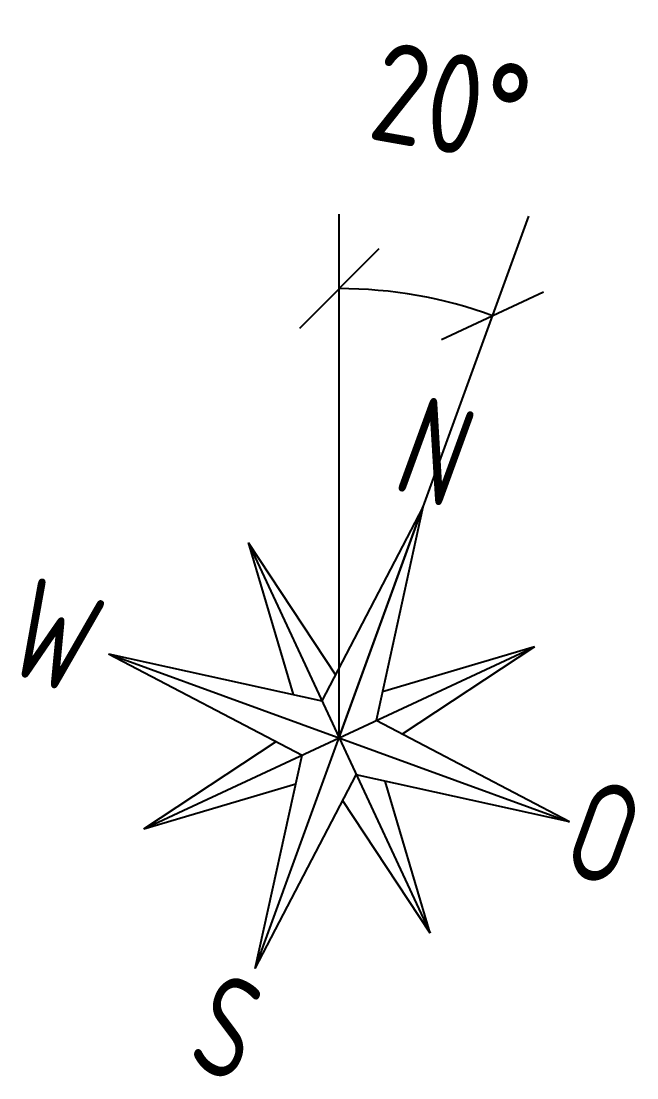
# Model space of a CAD drawing. Header units: millimetres. Extents: x -139278 to 641613, y -260926 to 217780.
# Drawn here: x 232871 to 233645, y 2912 to 4240 of the extents above; entities that cross this region are included whole.
import ezdxf
from ezdxf.enums import TextEntityAlignment as Align

# ---------------------------------------------------------------- set-up
doc = ezdxf.new("R2010")
doc.units = ezdxf.units.MM
doc.layers.add('00_Text_PapierBereich', color=7, linetype='Continuous', lineweight=25)
doc.layers.add('10_30_Bemassung_1', color=7, linetype='Continuous', lineweight=25)
doc.styles.add('ISOCP', font='ISOCP', dxfattribs={"width": 0.9})
doc.dimstyles.new('M_050', dxfattribs={"dimscale": 50, "dimtxt": 2.5, "dimasz": 2, "dimexe": 2, "dimexo": 2, "dimgap": 1, "dimtad": 1, "dimlfac": 0.001, "dimzin": 1, "dimdsep": 46, "dimtxsty": 'ISOCP', "dimblk": 'OBLIQUE', "dimcen": 2.5, "dimclrd": 256, "dimclre": 256, "dimclrt": 256, "dimadec": 0, "dimazin": 0, "dimtfac": 1, "dimtmove": 2, "dimatfit": 3, "dimfxl": 0, "dimtolj": 1, "dimtzin": 0, "dimarcsym": 0})

# ---------------------------------------------------------------- blocks, each defined once
blk = doc.blocks.new('_OBLIQUE')
at = {"color": 0, "linetype": 'ByBlock'}
blk.add_line((-0.5, -0.5), (0.5, 0.5), dxfattribs=at)
blk = doc.blocks.new('*D58')
at = {"layer": '10_30_Bemassung_1', "lineweight": -2}
blk.add_arc((233270.5, 3339.7), 564.4, 70, 90, dxfattribs=at)
at = {"layer": 'Defpoints', "color": 0}
for p in [(233270.5, 3997.8), (233509.1, 3995.3), (233400.6, 3888.8), (233270.5, 3339.7), (233270.5, 3339.7)]:
    blk.add_point(p, dxfattribs=at)
at = {"layer": '10_30_Bemassung_1', "lineweight": -2, "xscale": 100, "yscale": 100, "zscale": 100}
for p, rotation in [((233270.5, 3904), 179.9999999999996), ((233463.5, 3870), 339.999999999998)]:
    blk.add_blockref('_OBLIQUE', p, dxfattribs=dict(at, rotation=rotation))
at = {"layer": '10_30_Bemassung_1', "insert": (233411.1, 4137.6), "char_height": 125, "attachment_point": 5, "rotation": 350, "style": 'ISOCP'}
blk.add_mtext('\\A1;20°', dxfattribs=at)

msp = doc.modelspace()

# ---------------------------------------------------------------- linework, layer by layer
for q in [(233270.454, 3997.771), (233509.082, 3995.278)]:
    msp.add_line((233270.454, 3339.652), q)
at = {"layer": '00_Text_PapierBereich'}
for p, q in [((233164.962, 3049.816), (233375.945, 3629.489)), ((233375.945, 3629.489), (233248.767, 3386.159)), ((233375.945, 3629.489), (233316.96, 3361.339)), ((233155.971, 3585.162), (233384.936, 3094.143)), ((233155.971, 3585.162), (233265.899, 3418.937)), ((233155.971, 3585.162), (233212.646, 3394.105)), ((233024.944, 3225.169), (233515.963, 3454.135)), ((233515.963, 3454.135), (233324.906, 3397.46)), ((233515.963, 3454.135), (233349.738, 3344.207)), ((232980.617, 3445.144), (233248.767, 3386.159)), ((232980.617, 3445.144), (233223.947, 3317.966)), ((232980.617, 3445.144), (233560.29, 3234.16)), ((233560.29, 3234.16), (233316.96, 3361.339)), ((233024.944, 3225.169), (233191.169, 3335.097)), ((233164.962, 3049.816), (233223.947, 3317.966)), ((233024.944, 3225.169), (233216.001, 3281.844)), ((233164.962, 3049.816), (233292.14, 3293.145)), ((233560.29, 3234.16), (233292.14, 3293.145)), ((233384.936, 3094.143), (233328.261, 3285.2)), ((233384.936, 3094.143), (233275.008, 3260.367))]:
    msp.add_line(p, q, dxfattribs=at)
for points in [[(233375.945, 3629.489), (233270.454, 3339.652), (233248.767, 3386.159), (233375.945, 3629.489)], [(233155.971, 3585.162), (233248.767, 3386.159), (233212.646, 3394.105), (233155.971, 3585.162)], [(233515.963, 3454.135), (233316.96, 3361.339), (233324.906, 3397.46), (233515.963, 3454.135)], [(232980.617, 3445.144), (233270.454, 3339.652), (233223.947, 3317.966), (232980.617, 3445.144)], [(233560.29, 3234.16), (233270.454, 3339.652), (233316.96, 3361.339), (233560.29, 3234.16)], [(233164.962, 3049.816), (233270.454, 3339.652), (233292.14, 3293.145), (233164.962, 3049.816)], [(233024.944, 3225.169), (233223.947, 3317.966), (233216.001, 3281.844), (233024.944, 3225.169)], [(233384.936, 3094.143), (233292.14, 3293.145), (233328.261, 3285.2), (233384.936, 3094.143)]]:
    msp.add_solid(points, dxfattribs=at)

# ---------------------------------------------------------------- texts
at = {"layer": '00_Text_PapierBereich', "style": 'ISOCP', "width": 0.8}
for s, p in [('N', (233355.866, 3712.216)), ('W', (232866.845, 3484.582)), ('O', (233567.38, 3233.513)), ('S', (233097.563, 2987.956))]:
    msp.add_text(s, height=125, rotation=340, dxfattribs=at).set_placement(p, align=Align.MIDDLE_LEFT)

# ---------------------------------------------------------------- dimensions: what is measured, and where the dimension line sits
at = {"layer": '10_30_Bemassung_1'}
dim = msp.add_angular_dim_2l(base=(233400.603, 3888.797), line1=((233270.454, 3339.652), (233509.082, 3995.278)), line2=((233270.454, 3339.652), (233270.454, 3997.771)), dimstyle='M_050', dxfattribs=at)
dim.commit()
dim.dimension.update_dxf_attribs({"geometry": '*D58', "text_midpoint": (233411.146, 4137.558)})

doc.saveas('drawing.dxf')
